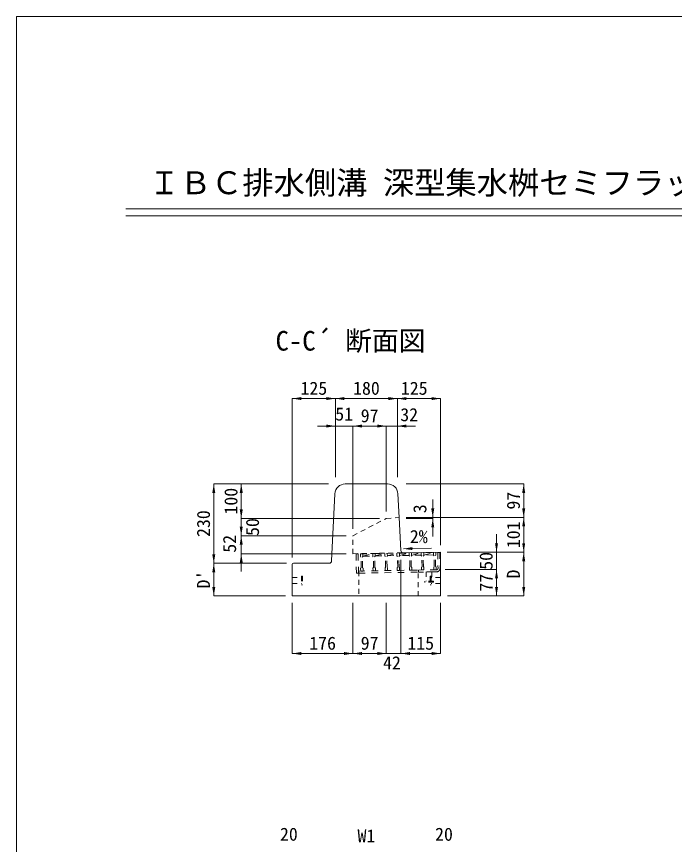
# Model space of a CAD drawing. Units: millimetres at full size. Extents: x 5964 to 125098, y -10801 to 28073.
# Drawn here: x 16562 to 18470, y 2700 to 5102 of the extents above; entities that cross this region are included whole.
import ezdxf
from ezdxf.enums import TextEntityAlignment as Align

# ---------------------------------------------------------------- set-up
doc = ezdxf.new("R2010")
doc.units = ezdxf.units.MM
doc.header["$LTSCALE"] = 19
doc.linetypes.add('USER1', pattern=[1.35, 0.75, -0.6])
doc.linetypes.add('USER3', pattern=[2, 1, -1])
for name, color, linetype, lineweight in [('0_2', 7, 'Continuous', 20), ('インサート', 3, 'USER1', 9), ('グレーチング', 7, 'USER1', 5), ('寸法線', 7, 'Continuous', 9), ('本体', 2, 'Continuous', 9), ('枠', 5, 'Continuous', 5)]:
    doc.layers.add(name, color=color, linetype=linetype, lineweight=lineweight)
doc.styles.add('ＭＳ ゴシック', font='')
doc.styles.get('ＭＳ ゴシック').set_extended_font_data('MS Gothic')

# ---------------------------------------------------------------- blocks, each defined once
blk = doc.blocks.new('filled_arrow')
at = {"color": 0, "linetype": 'Continuous', "lineweight": -2}
blk.add_solid([(7.5, 1.25), (0, 0), (7.5, -1.25)], dxfattribs=at)

msp = doc.modelspace()

# ---------------------------------------------------------------- linework, layer by layer
at = {"layer": '0_2'}
for p, q in [((16878.7, 4543.45), (19796.91, 4543.45)), ((16878.7, 4523.45), (19796.91, 4523.45))]:
    msp.add_line(p, q, dxfattribs=at)
at = {"layer": 'インサート'}
for p, q in [((17766.63, 3490.49), (17749.63, 3490.19)), ((17749.63, 3490.19), (17750.1, 3463.2)), ((17766.63, 3490.49), (17767.1, 3463.49)), ((17361.76, 3474.08), (17388.76, 3474.08)), ((17388.76, 3478.08), (17388.76, 3453.08)), ((17388.76, 3478.08), (17391.76, 3478.08)), ((17391.76, 3478.08), (17391.76, 3453.08)), ((17771.1, 3463.56), (17746.1, 3463.13)), ((17746.1, 3463.13), (17746.15, 3460.13)), ((17771.15, 3460.56), (17746.15, 3460.13)), ((17764.76, 3478.08), (17761.76, 3478.08)), ((17764.76, 3478.08), (17761.76, 3478.08)), ((17761.76, 3478.08), (17761.76, 3453.08)), ((17764.76, 3478.08), (17764.76, 3453.08)), ((17791.76, 3474.08), (17764.76, 3474.08)), ((17771.1, 3463.56), (17771.15, 3460.56)), ((17361.76, 3457.08), (17388.76, 3457.08)), ((17388.76, 3453.08), (17391.76, 3453.08)), ((17764.76, 3453.08), (17761.76, 3453.08)), ((17791.76, 3457.08), (17764.76, 3457.08))]:
    msp.add_line(p, q, dxfattribs=at)
at = {"layer": 'グレーチング', "linetype": 'USER3'}
for p, q in [((17552.69, 3542.8), (17546.69, 3542.69)), ((17546.69, 3542.69), (17547.66, 3486.7)), ((17552.69, 3542.8), (17553.66, 3486.81)), ((17559.19, 3542.91), (17778.15, 3546.71)), ((17559.19, 3542.91), (17559.33, 3534.91)), ((17560.85, 3533.44), (17559.33, 3534.91)), ((17561.39, 3502.44), (17560.85, 3533.44)), ((17564.85, 3533.51), (17566.33, 3535.03)), ((17565.39, 3502.51), (17564.85, 3533.51)), ((17566.19, 3543.03), (17566.33, 3535.03)), ((17566.31, 3536.03), (17594.98, 3543.53)), ((17566.31, 3536.03), (17595.1, 3536.53)), ((17594.98, 3543.53), (17595.12, 3535.53)), ((17596.65, 3534.06), (17595.12, 3535.53)), ((17597.19, 3503.06), (17596.65, 3534.06)), ((17600.65, 3534.13), (17602.12, 3535.65)), ((17601.18, 3503.13), (17600.65, 3534.13)), ((17601.98, 3543.65), (17602.12, 3535.65)), ((17602.1, 3536.65), (17630.28, 3544.15)), ((17602.1, 3536.65), (17630.4, 3537.15)), ((17630.28, 3544.15), (17630.42, 3536.15)), ((17631.94, 3534.67), (17630.42, 3536.15)), ((17632.48, 3503.68), (17631.94, 3534.67)), ((17635.94, 3534.74), (17637.41, 3536.27)), ((17636.48, 3503.75), (17635.94, 3534.74)), ((17637.28, 3544.27), (17637.41, 3536.27)), ((17637.4, 3537.27), (17665.57, 3544.76)), ((17637.4, 3537.27), (17665.69, 3537.76)), ((17665.27, 3544.75), (17665.41, 3536.75)), ((17666.94, 3535.28), (17665.41, 3536.75)), ((17667.47, 3504.29), (17666.94, 3535.28)), ((17670.94, 3535.35), (17672.41, 3536.88)), ((17671.47, 3504.36), (17670.94, 3535.35)), ((17672.27, 3544.88), (17672.41, 3536.88)), ((17672.39, 3537.88), (17700.57, 3545.37)), ((17700.69, 3538.37), (17672.39, 3537.88)), ((17700.57, 3545.37), (17700.71, 3537.37)), ((17702.23, 3535.89), (17700.71, 3537.37)), ((17702.77, 3504.9), (17702.23, 3535.89)), ((17706.23, 3535.96), (17707.7, 3537.49)), ((17706.77, 3504.97), (17706.23, 3535.96)), ((17707.57, 3545.49), (17707.7, 3537.49)), ((17707.69, 3538.49), (17735.86, 3545.98)), ((17735.98, 3538.98), (17707.69, 3538.49)), ((17735.86, 3545.98), (17736, 3537.98)), ((17737.53, 3536.51), (17736, 3537.98)), ((17738.06, 3505.51), (17737.53, 3536.51)), ((17741.53, 3536.58), (17743, 3538.1)), ((17742.06, 3505.58), (17741.53, 3536.58)), ((17742.86, 3546.1), (17743, 3538.1)), ((17742.98, 3539.1), (17771.16, 3546.59)), ((17771.28, 3539.59), (17742.98, 3539.1)), ((17771.16, 3546.59), (17771.29, 3538.59)), ((17772.82, 3537.12), (17771.29, 3538.59)), ((17773.36, 3506.13), (17772.82, 3537.12)), ((17776.82, 3537.19), (17778.29, 3538.72)), ((17777.36, 3506.19), (17776.82, 3537.19)), ((17778.15, 3546.71), (17778.29, 3538.72)), ((17783.65, 3546.81), (17789.65, 3546.91)), ((17783.65, 3546.81), (17784.45, 3500.82)), ((17789.65, 3546.91), (17790.45, 3500.92)), ((17789.65, 3546.91), (17790.45, 3500.92)), ((17553.66, 3486.81), (17547.66, 3486.7)), ((17553.56, 3492.8), (17727.53, 3495.83)), ((17553.66, 3486.81), (17727.64, 3489.83)), ((17561.39, 3502.44), (17559.92, 3500.92)), ((17559.92, 3500.92), (17560.06, 3492.92)), ((17560.06, 3492.92), (17567.05, 3493.04)), ((17565.39, 3502.51), (17566.92, 3501.04)), ((17566.92, 3501.04), (17567.05, 3493.04)), ((17597.19, 3503.06), (17595.71, 3501.54)), ((17595.71, 3501.54), (17595.85, 3493.54)), ((17595.85, 3493.54), (17602.85, 3493.66)), ((17601.18, 3503.13), (17602.71, 3501.66)), ((17602.71, 3501.66), (17602.85, 3493.66)), ((17632.48, 3503.68), (17631.01, 3502.15)), ((17631.01, 3502.15), (17631.15, 3494.15)), ((17631.15, 3494.15), (17638.14, 3494.27)), ((17636.48, 3503.75), (17638.01, 3502.27)), ((17638.01, 3502.27), (17638.14, 3494.27)), ((17667.47, 3504.29), (17666, 3502.76)), ((17666, 3502.76), (17666.14, 3494.76)), ((17673.14, 3494.88), (17666.14, 3494.76)), ((17671.47, 3504.36), (17673, 3502.88)), ((17673, 3502.88), (17673.14, 3494.88)), ((17702.77, 3504.9), (17701.3, 3503.37)), ((17701.3, 3503.37), (17701.43, 3495.37)), ((17708.43, 3495.5), (17701.43, 3495.37)), ((17706.77, 3504.97), (17708.29, 3503.49)), ((17708.29, 3503.49), (17708.43, 3495.5)), ((17780.52, 3496.75), (17727.53, 3495.83)), ((17727.53, 3495.83), (17727.64, 3489.83)), ((17780.63, 3490.75), (17727.64, 3489.83)), ((17738.06, 3505.51), (17736.59, 3503.99)), ((17736.59, 3503.99), (17736.73, 3495.99)), ((17743.73, 3496.11), (17736.73, 3495.99)), ((17742.06, 3505.58), (17743.59, 3504.11)), ((17743.59, 3504.11), (17743.73, 3496.11)), ((17773.36, 3506.13), (17771.89, 3504.6)), ((17771.89, 3504.6), (17772.02, 3496.6)), ((17779.02, 3496.72), (17772.02, 3496.6)), ((17777.36, 3506.19), (17778.88, 3504.72)), ((17778.88, 3504.72), (17779.02, 3496.72))]:
    msp.add_line(p, q, dxfattribs=at)
for radius, start, end in [(4, 270.99562, 0.99536), (10, 270.99553, 0.99532)]:
    msp.add_arc((17780.45, 3500.75), radius, start, end, dxfattribs=at)
at = {"layer": '寸法線'}
for p, q in [((17361.76, 3993.33), (17486.76, 3993.33)), ((17361.76, 3532.57), (17361.76, 3993.33)), ((17486.76, 3993.33), (17666.76, 3993.33)), ((17486.76, 3765.57), (17486.76, 3993.33)), ((17486.76, 3765.57), (17486.76, 3993.33)), ((17666.76, 3765.57), (17666.76, 3993.33)), ((17666.76, 3993.33), (17791.76, 3993.33)), ((17666.76, 3765.57), (17666.76, 3993.33)), ((17791.76, 3567.57), (17791.76, 3993.33)), ((17434.76, 3913.6), (17589.57, 3913.6)), ((17486.76, 3765.57), (17486.76, 3913.6)), ((17537.57, 3615.58), (17537.57, 3913.6)), ((17537.57, 3913.6), (17634.46, 3913.6)), ((17537.57, 3615.58), (17537.57, 3913.6)), ((17582.46, 3913.6), (17718.76, 3913.6)), ((17634.46, 3665.58), (17634.46, 3913.6)), ((17634.46, 3665.58), (17634.46, 3913.6)), ((17666.76, 3765.57), (17666.76, 3913.6)), ((17133.84, 3745.57), (17133.84, 3515.58)), ((17466.76, 3745.57), (17133.84, 3745.57)), ((17213.56, 3645.58), (17213.56, 3745.57)), ((17466.76, 3745.57), (17213.56, 3745.57)), ((17691.61, 3745.57), (18033.04, 3745.57)), ((18033.04, 3648.57), (18033.04, 3745.57)), ((17769.2, 3700.57), (17769.2, 3593.58)), ((17213.56, 3697.58), (17213.56, 3543.58)), ((17213.56, 3647.58), (17213.56, 3491.16)), ((17614.46, 3645.58), (17213.56, 3645.58)), ((17614.46, 3645.58), (17213.56, 3645.58)), ((17691.61, 3648.57), (17769.2, 3648.57)), ((17691.61, 3648.57), (18033.04, 3648.57)), ((17691.61, 3648.57), (18033.04, 3648.57)), ((17691.76, 3645.58), (17769.2, 3645.58)), ((18033.04, 3648.57), (18033.04, 3547.56)), ((17517.57, 3595.58), (17213.56, 3595.58)), ((17517.57, 3595.58), (17213.56, 3595.58)), ((17954.21, 3599.56), (17954.21, 3445.46)), ((17517.57, 3543.16), (17213.56, 3543.16)), ((17810.68, 3547.56), (17954.21, 3547.56)), ((17810.68, 3547.56), (18033.04, 3547.56)), ((17810.68, 3547.56), (18033.04, 3547.56)), ((18033.04, 3420.57), (18033.04, 3547.56)), ((17344.76, 3515.58), (17133.84, 3515.58)), ((17133.84, 3515.58), (17133.84, 3420.57)), ((17344.76, 3515.58), (17133.84, 3515.58)), ((17676.76, 3525.58), (17676.76, 3253.75)), ((17676.76, 3525.58), (17676.76, 3253.75)), ((17805.55, 3497.46), (17954.21, 3497.46)), ((17805.55, 3497.46), (17954.21, 3497.46)), ((17954.21, 3497.46), (17954.21, 3420.57)), ((17341.76, 3420.57), (17133.84, 3420.57)), ((17811.76, 3420.57), (17954.21, 3420.57)), ((17811.76, 3420.57), (18033.04, 3420.57)), ((17361.76, 3400.57), (17361.76, 3253.75)), ((17537.57, 3400.57), (17537.57, 3253.75)), ((17537.57, 3400.57), (17537.57, 3253.75)), ((17634.46, 3400.57), (17634.46, 3253.75)), ((17634.46, 3400.57), (17634.46, 3253.75)), ((17791.76, 3400.57), (17791.76, 3253.75)), ((17361.76, 3253.75), (17537.57, 3253.75)), ((17537.57, 3253.75), (17634.46, 3253.75)), ((17582.46, 3253.75), (17728.76, 3253.75)), ((17676.76, 3253.75), (17791.76, 3253.75))]:
    msp.add_line(p, q, dxfattribs=at)
msp.add_lwpolyline([(17684.12, 3557.5), (17710.12, 3558.2), (17765.34, 3559.69)], dxfattribs=at)
at = {"layer": '本体', "lineweight": 20}
for p, q in [((17515.3, 3745.57), (17638.22, 3745.57)), ((17475.59, 3522.23), (17485.33, 3717.07)), ((17671.61, 3648.57), (17668.19, 3717.07)), ((17676.42, 3552.34), (17671.61, 3648.57)), ((17683.54, 3545.69), (17791.76, 3547.57)), ((17791.76, 3420.57), (17791.76, 3547.57)), ((17361.76, 3512.58), (17361.76, 3420.57)), ((17468.6, 3515.58), (17364.76, 3515.58)), ((17791.76, 3420.57), (17361.76, 3420.57))]:
    msp.add_line(p, q, dxfattribs=at)
at = {"layer": '本体', "linetype": 'USER1'}
for p, q in [((17537.57, 3595.58), (17634.46, 3645.58)), ((17634.46, 3645.58), (17671.61, 3648.57)), ((17537.57, 3543.16), (17537.57, 3595.58)), ((17537.57, 3543.16), (17683.54, 3545.69)), ((17554.69, 3492.82), (17554.69, 3420.57)), ((17726.76, 3420.57), (17726.76, 3495.81))]:
    msp.add_line(p, q, dxfattribs=at)
at = {"layer": '本体', "lineweight": 20}
for centre, radius, start, end in [((17515.3, 3715.57), 30, 90, 177.13807), ((17638.22, 3715.57), 30, 2.86215, 90), ((17683.41, 3552.69), 7, 182.8632, 270.99519), ((17364.76, 3512.58), 3, 90, 180), ((17468.6, 3522.58), 7, 270, 357.13807)]:
    msp.add_arc(centre, radius, start, end, dxfattribs=at)
at = {"layer": '枠', "lineweight": 20}
for p, q in [((16561.67, -412.69), (16561.67, 5101.59)), ((16561.67, 5101.59), (24561.67, 5101.59))]:
    msp.add_line(p, q, dxfattribs=at)

# ---------------------------------------------------------------- block references
at = {"layer": '寸法線', "xscale": 3.47, "yscale": 3.47}
for p in [(17361.76, 3993.33), (17486.76, 3993.33), (17666.76, 3993.33), (17537.57, 3913.6), (17537.57, 3913.6), (17666.76, 3913.6), (17361.76, 3253.75), (17537.57, 3253.75), (17676.76, 3253.75), (17676.76, 3253.75)]:
    msp.add_blockref('filled_arrow', p, dxfattribs=at)
for p, rotation in [((17486.76, 3993.33), 180), ((17666.76, 3993.33), 180), ((17791.76, 3993.33), 180), ((17486.76, 3913.6), 180), ((17634.46, 3913.6), 180), ((17634.46, 3913.6), 180), ((17133.84, 3745.57), 270), ((17213.56, 3745.57), 270), ((18033.04, 3745.57), 270), ((17213.56, 3645.58), 90), ((17213.56, 3645.58), 90), ((17769.2, 3648.57), 90), ((18033.04, 3648.57), 90), ((17769.2, 3645.58), 270), ((18033.04, 3648.57), 270), ((17213.56, 3595.58), 90), ((17213.56, 3595.58), 270), ((17684.12, 3557.5), 1.5), ((17954.21, 3547.56), 90), ((18033.04, 3547.56), 90), ((17133.84, 3515.58), 90), ((17213.56, 3543.16), 270), ((18033.04, 3547.56), 270), ((17133.84, 3515.58), 270), ((17954.21, 3497.46), 270), ((17954.21, 3497.46), 270), ((17133.84, 3420.57), 90), ((17954.21, 3420.57), 90), ((18033.04, 3420.57), 90), ((17537.57, 3253.75), 180), ((17634.46, 3253.75), 180), ((17634.46, 3253.75), 180), ((17791.76, 3253.75), 180)]:
    msp.add_blockref('filled_arrow', p, dxfattribs=dict(at, rotation=rotation))

# ---------------------------------------------------------------- texts
at = {"layer": '0_2', "style": 'ＭＳ ゴシック'}
for s, height, p in [('ＩＢＣ排水側溝 深型集水桝セミフラットＢ(Ⅰ型･Ⅱ型兼用)３００型', 66.46, (18349.85, 4619.41)), ('2%', 37.98, (17728.66, 3593.09))]:
    msp.add_text(s, height=height, dxfattribs=at).set_placement(p, align=Align.MIDDLE_CENTER)
msp.add_text('C-C´ 断面図', height=56.96, dxfattribs=at).set_placement((17313.02, 4115.39), align=Align.BOTTOM_LEFT)
at = {"layer": '寸法線', "style": 'ＭＳ ゴシック'}
for s, p in [('125', (17424.26, 4023.33)), ('180', (17576.76, 4023.33)), ('125', (17715.46, 4023.33)), ('51', (17512.17, 3948.6)), ('32', (17700.8, 3946.64)), ('97', (17586.02, 3943.6)), ('176', (17449.67, 3283.75)), ('97', (17586.02, 3283.75)), ('115', (17734.26, 3283.75)), ('42', (17650.91, 3226.78)), ('20', (17351.76, 2729.49)), ('W1', (17576.76, 2724.49)), ('20', (17801.76, 2729.49))]:
    msp.add_text(s, height=37.98, dxfattribs=at).set_placement(p, align=Align.MIDDLE_CENTER)
for s, p in [('100', (17183.56, 3695.57)), ('97', (18003.04, 3697.07)), ('3', (17731.74, 3673.65)), ('230', (17103.84, 3630.58)), ('50', (17246.11, 3620.58)), ('101', (18003.04, 3598.07)), ('52', (17179.56, 3572)), ('50', (17923.84, 3522.51)), ("D'", (17103.84, 3468.08)), ('D', (18003.04, 3484.07)), ('77', (17924.21, 3459.02))]:
    msp.add_text(s, height=37.98, rotation=90, dxfattribs=at).set_placement(p, align=Align.MIDDLE_CENTER)

doc.saveas('drawing.dxf')
